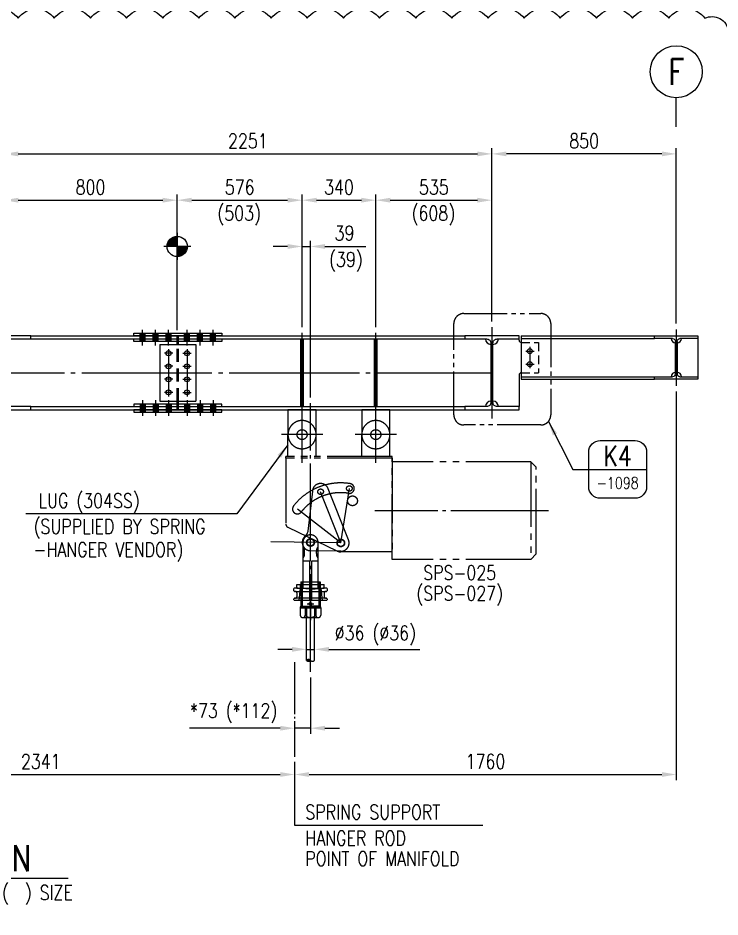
# Model space of a CAD drawing. Header units: millimetres. Extents: x 0 to 232280, y -26939 to 23794.
# Drawn here: x 66665 to 71520, y -18903 to -12688 of the extents above; entities that cross this region are included whole.
import ezdxf
from ezdxf.enums import TextEntityAlignment as Align

# ---------------------------------------------------------------- set-up
doc = ezdxf.new("R2010")
doc.units = ezdxf.units.MM
doc.header["$LTSCALE"] = 30
for name, pattern in [('HIDDEN', [9.525, 6.35, -3.175]), ('JNK-CENTER', [34, 30, -1.5, 1, -1.5]), ('JNK-HIDDEN', [3, 2, -1]), ('JNK-PHANTOM', [15, 10, -1, 1, -1, 1, -1]), ('PH2', [15, 10, -1, 1, -1, 1, -1])]:
    doc.linetypes.add(name, pattern=pattern)
for name, color, linetype in [('CEN-R', 1, 'JNK-CENTER'), ('CON-C', 4, 'Continuous'), ('CON-G', 3, 'Continuous'), ('CON-W', 7, 'Continuous'), ('CON-Y', 2, 'Continuous'), ('det', 2, 'PH2'), ('Dim-W', 7, 'Continuous'), ('HID-Y', 2, 'JNK-HIDDEN'), ('PHA-M', 6, 'JNK-PHANTOM'), ('rev-1', 2, 'Continuous'), ('STL-OBJT', 7, 'Continuous'), ('TXT-Y', 2, 'Continuous')]:
    doc.layers.add(name, color=color, linetype=linetype)
doc.styles.add('SIMPLEX', font='simplex.shx', dxfattribs={"width": 0.8})
doc.dimstyles.new('DIM40x1.5', dxfattribs={"dimscale": 40, "dimtxt": 2.5, "dimasz": 2.5, "dimexe": 1, "dimexo": 1, "dimgap": 1, "dimtad": 1, "dimdec": 0, "dimlfac": 0.666667, "dimdsep": 46, "dimtxsty": 'SIMPLEX', "dimcen": 2.5, "dimclrd": 7, "dimclre": 7, "dimclrt": 2, "dimadec": 0, "dimazin": 2, "dimtfac": 1, "dimtdec": 0, "dimtmove": 2, "dimatfit": 2, "dimfxl": 1, "dimtfill": 1, "dimtolj": 1, "dimtzin": 0, "dimarcsym": 1})

# ---------------------------------------------------------------- blocks, each defined once
blk = doc.blocks.new('340X250 S')
at = {"layer": 'CON-W'}
h = blk.add_hatch(color=256, dxfattribs=at)
h.paths.add_polyline_path([(382948.4, -27473.5), (382948.4, -27461.5), (382936.9, -27461.5), (382936.9, -27473.5)])
h.paths.add_polyline_path([(382959.9, -27473.5), (382959.9, -27461.5), (382948.4, -27461.5), (382948.4, -27473.5)])
h.paths.add_polyline_path([(382959.9, -27473.5), (382948.4, -27473.5), (382948.4, -27487.5), (382959.9, -27487.5)])
h.paths.add_polyline_path([(382948.4, -27473.5), (382936.9, -27473.5), (382936.9, -27487.5), (382948.4, -27487.5)])
h.paths.add_polyline_path([(382948.4, -27487.5), (382936.9, -27487.5), (382936.9, -27499.5), (382948.4, -27499.5)])
h.paths.add_polyline_path([(382959.9, -27487.5), (382948.4, -27487.5), (382948.4, -27499.5), (382959.9, -27499.5)])
h = blk.add_hatch(color=256, dxfattribs=at)
h.paths.add_polyline_path([(383008.4, -27473.5), (383008.4, -27461.5), (382996.9, -27461.5), (382996.9, -27473.5)])
h.paths.add_polyline_path([(383019.9, -27473.5), (383019.9, -27461.5), (383008.4, -27461.5), (383008.4, -27473.5)])
h.paths.add_polyline_path([(383019.9, -27473.5), (383008.4, -27473.5), (383008.4, -27487.5), (383019.9, -27487.5)])
h.paths.add_polyline_path([(383008.4, -27473.5), (382996.9, -27473.5), (382996.9, -27487.5), (383008.4, -27487.5)])
h.paths.add_polyline_path([(383008.4, -27487.5), (382996.9, -27487.5), (382996.9, -27499.5), (383008.4, -27499.5)])
h.paths.add_polyline_path([(383019.9, -27487.5), (383008.4, -27487.5), (383008.4, -27499.5), (383019.9, -27499.5)])
h = blk.add_hatch(color=256, dxfattribs=at)
h.paths.add_polyline_path([(383068.4, -27473.5), (383068.4, -27461.5), (383056.9, -27461.5), (383056.9, -27473.5)])
h.paths.add_polyline_path([(383079.9, -27473.5), (383079.9, -27461.5), (383068.4, -27461.5), (383068.4, -27473.5)])
h.paths.add_polyline_path([(383079.9, -27473.5), (383068.4, -27473.5), (383068.4, -27487.5), (383079.9, -27487.5)])
h.paths.add_polyline_path([(383068.4, -27473.5), (383056.9, -27473.5), (383056.9, -27487.5), (383068.4, -27487.5)])
h.paths.add_polyline_path([(383068.4, -27487.5), (383056.9, -27487.5), (383056.9, -27499.5), (383068.4, -27499.5)])
h.paths.add_polyline_path([(383079.9, -27487.5), (383068.4, -27487.5), (383068.4, -27499.5), (383079.9, -27499.5)])
h = blk.add_hatch(color=256, dxfattribs=at)
h.paths.add_polyline_path([(383153.4, -27473.5), (383153.4, -27461.5), (383141.9, -27461.5), (383141.9, -27473.5)])
h.paths.add_polyline_path([(383164.9, -27473.5), (383164.9, -27461.5), (383153.4, -27461.5), (383153.4, -27473.5)])
h.paths.add_polyline_path([(383164.9, -27473.5), (383153.4, -27473.5), (383153.4, -27487.5), (383164.9, -27487.5)])
h.paths.add_polyline_path([(383153.4, -27473.5), (383141.9, -27473.5), (383141.9, -27487.5), (383153.4, -27487.5)])
h.paths.add_polyline_path([(383153.4, -27487.5), (383141.9, -27487.5), (383141.9, -27499.5), (383153.4, -27499.5)])
h.paths.add_polyline_path([(383164.9, -27487.5), (383153.4, -27487.5), (383153.4, -27499.5), (383164.9, -27499.5)])
h = blk.add_hatch(color=256, dxfattribs=at)
h.paths.add_polyline_path([(383213.4, -27473.5), (383213.4, -27461.5), (383201.9, -27461.5), (383201.9, -27473.5)])
h.paths.add_polyline_path([(383224.9, -27473.5), (383224.9, -27461.5), (383213.4, -27461.5), (383213.4, -27473.5)])
h.paths.add_polyline_path([(383224.9, -27473.5), (383213.4, -27473.5), (383213.4, -27487.5), (383224.9, -27487.5)])
h.paths.add_polyline_path([(383213.4, -27473.5), (383201.9, -27473.5), (383201.9, -27487.5), (383213.4, -27487.5)])
h.paths.add_polyline_path([(383213.4, -27487.5), (383201.9, -27487.5), (383201.9, -27499.5), (383213.4, -27499.5)])
h.paths.add_polyline_path([(383224.9, -27487.5), (383213.4, -27487.5), (383213.4, -27499.5), (383224.9, -27499.5)])
h = blk.add_hatch(color=256, dxfattribs=at)
h.paths.add_polyline_path([(383273.4, -27473.5), (383273.4, -27461.5), (383261.9, -27461.5), (383261.9, -27473.5)])
h.paths.add_polyline_path([(383284.9, -27473.5), (383284.9, -27461.5), (383273.4, -27461.5), (383273.4, -27473.5)])
h.paths.add_polyline_path([(383284.9, -27473.5), (383273.4, -27473.5), (383273.4, -27487.5), (383284.9, -27487.5)])
h.paths.add_polyline_path([(383273.4, -27473.5), (383261.9, -27473.5), (383261.9, -27487.5), (383273.4, -27487.5)])
h.paths.add_polyline_path([(383273.4, -27487.5), (383261.9, -27487.5), (383261.9, -27499.5), (383273.4, -27499.5)])
h.paths.add_polyline_path([(383284.9, -27487.5), (383273.4, -27487.5), (383273.4, -27499.5), (383284.9, -27499.5)])
h = blk.add_hatch(color=256, dxfattribs=at)
h.paths.add_polyline_path([(382948.4, -27813.5), (382948.4, -27825.5), (382936.9, -27825.5), (382936.9, -27813.5)])
h.paths.add_polyline_path([(382959.9, -27813.5), (382959.9, -27825.5), (382948.4, -27825.5), (382948.4, -27813.5)])
h.paths.add_polyline_path([(382959.9, -27813.5), (382948.4, -27813.5), (382948.4, -27799.5), (382959.9, -27799.5)])
h.paths.add_polyline_path([(382948.4, -27813.5), (382936.9, -27813.5), (382936.9, -27799.5), (382948.4, -27799.5)])
h.paths.add_polyline_path([(382948.4, -27799.5), (382936.9, -27799.5), (382936.9, -27787.5), (382948.4, -27787.5)])
h.paths.add_polyline_path([(382959.9, -27799.5), (382948.4, -27799.5), (382948.4, -27787.5), (382959.9, -27787.5)])
h = blk.add_hatch(color=256, dxfattribs=at)
h.paths.add_polyline_path([(383008.4, -27813.5), (383008.4, -27825.5), (382996.9, -27825.5), (382996.9, -27813.5)])
h.paths.add_polyline_path([(383019.9, -27813.5), (383019.9, -27825.5), (383008.4, -27825.5), (383008.4, -27813.5)])
h.paths.add_polyline_path([(383019.9, -27813.5), (383008.4, -27813.5), (383008.4, -27799.5), (383019.9, -27799.5)])
h.paths.add_polyline_path([(383008.4, -27813.5), (382996.9, -27813.5), (382996.9, -27799.5), (383008.4, -27799.5)])
h.paths.add_polyline_path([(383008.4, -27799.5), (382996.9, -27799.5), (382996.9, -27787.5), (383008.4, -27787.5)])
h.paths.add_polyline_path([(383019.9, -27799.5), (383008.4, -27799.5), (383008.4, -27787.5), (383019.9, -27787.5)])
h = blk.add_hatch(color=256, dxfattribs=at)
h.paths.add_polyline_path([(383068.4, -27813.5), (383068.4, -27825.5), (383056.9, -27825.5), (383056.9, -27813.5)])
h.paths.add_polyline_path([(383079.9, -27813.5), (383079.9, -27825.5), (383068.4, -27825.5), (383068.4, -27813.5)])
h.paths.add_polyline_path([(383079.9, -27813.5), (383068.4, -27813.5), (383068.4, -27799.5), (383079.9, -27799.5)])
h.paths.add_polyline_path([(383068.4, -27813.5), (383056.9, -27813.5), (383056.9, -27799.5), (383068.4, -27799.5)])
h.paths.add_polyline_path([(383068.4, -27799.5), (383056.9, -27799.5), (383056.9, -27787.5), (383068.4, -27787.5)])
h.paths.add_polyline_path([(383079.9, -27799.5), (383068.4, -27799.5), (383068.4, -27787.5), (383079.9, -27787.5)])
h = blk.add_hatch(color=256, dxfattribs=at)
h.paths.add_polyline_path([(383153.4, -27813.5), (383153.4, -27825.5), (383141.9, -27825.5), (383141.9, -27813.5)])
h.paths.add_polyline_path([(383164.9, -27813.5), (383164.9, -27825.5), (383153.4, -27825.5), (383153.4, -27813.5)])
h.paths.add_polyline_path([(383164.9, -27813.5), (383153.4, -27813.5), (383153.4, -27799.5), (383164.9, -27799.5)])
h.paths.add_polyline_path([(383153.4, -27813.5), (383141.9, -27813.5), (383141.9, -27799.5), (383153.4, -27799.5)])
h.paths.add_polyline_path([(383153.4, -27799.5), (383141.9, -27799.5), (383141.9, -27787.5), (383153.4, -27787.5)])
h.paths.add_polyline_path([(383164.9, -27799.5), (383153.4, -27799.5), (383153.4, -27787.5), (383164.9, -27787.5)])
h = blk.add_hatch(color=256, dxfattribs=at)
h.paths.add_polyline_path([(383213.4, -27813.5), (383213.4, -27825.5), (383201.9, -27825.5), (383201.9, -27813.5)])
h.paths.add_polyline_path([(383224.9, -27813.5), (383224.9, -27825.5), (383213.4, -27825.5), (383213.4, -27813.5)])
h.paths.add_polyline_path([(383224.9, -27813.5), (383213.4, -27813.5), (383213.4, -27799.5), (383224.9, -27799.5)])
h.paths.add_polyline_path([(383213.4, -27813.5), (383201.9, -27813.5), (383201.9, -27799.5), (383213.4, -27799.5)])
h.paths.add_polyline_path([(383213.4, -27799.5), (383201.9, -27799.5), (383201.9, -27787.5), (383213.4, -27787.5)])
h.paths.add_polyline_path([(383224.9, -27799.5), (383213.4, -27799.5), (383213.4, -27787.5), (383224.9, -27787.5)])
h = blk.add_hatch(color=256, dxfattribs=at)
h.paths.add_polyline_path([(383273.4, -27813.5), (383273.4, -27825.5), (383261.9, -27825.5), (383261.9, -27813.5)])
h.paths.add_polyline_path([(383284.9, -27813.5), (383284.9, -27825.5), (383273.4, -27825.5), (383273.4, -27813.5)])
h.paths.add_polyline_path([(383284.9, -27813.5), (383273.4, -27813.5), (383273.4, -27799.5), (383284.9, -27799.5)])
h.paths.add_polyline_path([(383273.4, -27813.5), (383261.9, -27813.5), (383261.9, -27799.5), (383273.4, -27799.5)])
h.paths.add_polyline_path([(383273.4, -27799.5), (383261.9, -27799.5), (383261.9, -27787.5), (383273.4, -27787.5)])
h.paths.add_polyline_path([(383284.9, -27799.5), (383273.4, -27799.5), (383273.4, -27787.5), (383284.9, -27787.5)])
at = {"layer": 'CEN-R'}
for p, q in [((382948.4, -27517), (382948.4, -27445.2)), ((383008.4, -27517), (383008.4, -27445.2)), ((383068.4, -27517), (383068.4, -27445.2)), ((383153.4, -27517), (383153.4, -27445.2)), ((383213.4, -27517), (383213.4, -27445.2)), ((383273.4, -27517), (383273.4, -27445.2)), ((383087.5, -27553.5), (383049.2, -27553.5)), ((383087.5, -27553.5), (383049.2, -27553.5)), ((383068.4, -27534.3), (383068.4, -27752.7)), ((383134.2, -27553.5), (383172.5, -27553.5)), ((383134.2, -27553.5), (383172.5, -27553.5)), ((383153.4, -27534.3), (383153.4, -27752.7)), ((383087.5, -27613.5), (383049.2, -27613.5)), ((383134.2, -27613.5), (383172.5, -27613.5)), ((383087.5, -27673.5), (383049.2, -27673.5)), ((383134.2, -27673.5), (383172.5, -27673.5)), ((383068.4, -27714.3), (383068.4, -27752.7)), ((383153.4, -27714.3), (383153.4, -27752.7)), ((383087.5, -27733.5), (383049.2, -27733.5)), ((383087.5, -27733.5), (383049.2, -27733.5)), ((383134.2, -27733.5), (383172.5, -27733.5)), ((383134.2, -27733.5), (383172.5, -27733.5)), ((382948.4, -27770), (382948.4, -27841.8)), ((383008.4, -27770), (383008.4, -27841.8)), ((383068.4, -27770), (383068.4, -27841.8)), ((383153.4, -27770), (383153.4, -27841.8)), ((383213.4, -27770), (383213.4, -27841.8)), ((383273.4, -27770), (383273.4, -27841.8))]:
    blk.add_line(p, q, dxfattribs=at)
at = {"layer": 'CON-G'}
for p, q in [((383028.4, -27513.5), (383193.4, -27513.5)), ((383028.4, -27513.5), (383028.4, -27773.5)), ((383108.4, -27513.5), (383108.4, -27499.5)), ((383113.4, -27513.5), (383113.4, -27499.5)), ((383193.4, -27513.5), (383193.4, -27773.5)), ((383028.4, -27773.5), (383193.4, -27773.5)), ((383108.4, -27787.5), (383108.4, -27773.5)), ((383113.4, -27787.5), (383113.4, -27773.5))]:
    blk.add_line(p, q, dxfattribs=at)
for points in [[(382908.4, -27461.5), (383313.4, -27461.5), (383313.4, -27473.5), (382908.4, -27473.5)], [(382908.4, -27487.5), (383313.4, -27487.5), (383313.4, -27499.5), (382908.4, -27499.5)], [(382908.4, -27799.5), (383313.4, -27799.5), (383313.4, -27787.5), (382908.4, -27787.5)], [(382908.4, -27825.5), (383313.4, -27825.5), (383313.4, -27813.5), (382908.4, -27813.5)]]:
    blk.add_lwpolyline(points, close=True, dxfattribs=at)
for centre in [(383068.4, -27553.5), (383153.4, -27553.5), (383068.4, -27613.5), (383153.4, -27613.5), (383068.4, -27673.5), (383153.4, -27673.5), (383068.4, -27733.5), (383153.4, -27733.5)]:
    blk.add_circle(centre, 11.5, dxfattribs=at)
at = {"layer": 'HID-Y'}
for p, q in [((382936.9, -27499.5), (382936.9, -27461.5)), ((382959.9, -27499.5), (382959.9, -27461.5)), ((382996.9, -27499.5), (382996.9, -27461.5)), ((383019.9, -27499.5), (383019.9, -27461.5)), ((383056.9, -27499.5), (383056.9, -27461.5)), ((383079.9, -27499.5), (383079.9, -27461.5)), ((383141.9, -27499.5), (383141.9, -27461.5)), ((383164.9, -27499.5), (383164.9, -27461.5)), ((383201.9, -27499.5), (383201.9, -27461.5)), ((383224.9, -27499.5), (383224.9, -27461.5)), ((383261.9, -27499.5), (383261.9, -27461.5)), ((383284.9, -27499.5), (383284.9, -27461.5)), ((383108.4, -27499.5), (383108.4, -27473.5)), ((383108.4, -27773.5), (383108.4, -27513.5)), ((383113.4, -27499.5), (383113.4, -27473.5)), ((383113.4, -27773.5), (383113.4, -27513.5)), ((382936.9, -27787.5), (382936.9, -27825.5)), ((382959.9, -27787.5), (382959.9, -27825.5)), ((382996.9, -27787.5), (382996.9, -27825.5)), ((383019.9, -27787.5), (383019.9, -27825.5)), ((383056.9, -27787.5), (383056.9, -27825.5)), ((383079.9, -27787.5), (383079.9, -27825.5)), ((383108.4, -27813.5), (383108.4, -27787.5)), ((383113.4, -27813.5), (383113.4, -27787.5)), ((383141.9, -27787.5), (383141.9, -27825.5)), ((383164.9, -27787.5), (383164.9, -27825.5)), ((383201.9, -27787.5), (383201.9, -27825.5)), ((383224.9, -27787.5), (383224.9, -27825.5)), ((383261.9, -27787.5), (383261.9, -27825.5)), ((383284.9, -27787.5), (383284.9, -27825.5))]:
    blk.add_line(p, q, dxfattribs=at)
blk = doc.blocks.new('A$C111314A5')
at = {"layer": 'CEN-R'}
blk.add_line((100, 260), (100, 0), dxfattribs=at)
at = {"layer": 'CON-G'}
for p, q in [((200, 230), (0, 230)), ((0, 230), (0, 218)), ((0, 218), (83, 218)), ((117, 218), (200, 218)), ((200, 218), (200, 230)), ((96, 205), (96, 55)), ((104, 55), (104, 205)), ((83, 42), (0, 42)), ((0, 42), (0, 30)), ((200, 42), (117, 42)), ((200, 30), (200, 42)), ((0, 30), (200, 30))]:
    blk.add_line(p, q, dxfattribs=at)
for centre, start, end in [((83, 205), 0, 90), ((117, 205), 90, 180), ((83, 55), 270, 0), ((117, 55), 180, 270)]:
    blk.add_arc(centre, 13, start, end, dxfattribs=at)
blk = doc.blocks.new('*D2793')
at = {"layer": 'DEFPOINTS', "color": 0, "transparency": 16777216}
for p in [(68578.2, -17790.3), (65066.1, -17918), (68578.2, -17918)]:
    blk.add_point(p, dxfattribs=at)
at = {"layer": 'Dim-W', "color": 7, "lineweight": -2, "transparency": 16777216}
for p, q in [((68578.2, -17830.3), (68578.2, -17958)), ((65166.1, -17918), (68478.2, -17918))]:
    blk.add_line(p, q, dxfattribs=at)
at = {"layer": 'Dim-W', "color": 7, "transparency": 16777216}
for points in [[(65166.1, -17901.3), (65166.1, -17934.7), (65066.1, -17918)], [(68478.2, -17901.3), (68478.2, -17934.7), (68578.2, -17918)]]:
    blk.add_solid(points, dxfattribs=at)
at = {"layer": 'Dim-W', "color": 2, "transparency": 16777216, "insert": (66822.1, -17828), "char_height": 100, "attachment_point": 5, "style": 'SIMPLEX', "bg_fill": 3, "box_fill_scale": 1.1, "bg_fill_color": 256, "bg_fill_true_color": 13158600, "bg_fill_transparency": 0}
blk.add_mtext('\\A1;2341', dxfattribs=at)
blk = doc.blocks.new('*D2794')
at = {"layer": 'DEFPOINTS', "color": 0, "transparency": 16777216}
for p in [(71217.6, -15230.9), (68578.2, -17918), (71217.6, -17918)]:
    blk.add_point(p, dxfattribs=at)
at = {"layer": 'Dim-W', "color": 7, "lineweight": -2, "transparency": 16777216}
for p, q in [((71217.6, -15270.9), (71217.6, -17958)), ((68678.2, -17918), (71117.6, -17918))]:
    blk.add_line(p, q, dxfattribs=at)
at = {"layer": 'Dim-W', "color": 7, "transparency": 16777216}
for points in [[(68678.2, -17901.3), (68678.2, -17934.7), (68578.2, -17918)], [(71117.6, -17901.3), (71117.6, -17934.7), (71217.6, -17918)]]:
    blk.add_solid(points, dxfattribs=at)
at = {"layer": 'Dim-W', "color": 2, "transparency": 16777216, "insert": (69897.9, -17828), "char_height": 100, "attachment_point": 5, "style": 'SIMPLEX', "bg_fill": 3, "box_fill_scale": 1.1, "bg_fill_color": 256, "bg_fill_true_color": 13158600, "bg_fill_transparency": 0}
blk.add_mtext('\\A1;1760', dxfattribs=at)
blk = doc.blocks.new('*D2797')
at = {"layer": 'DEFPOINTS', "color": 0, "transparency": 16777216}
for p in [(67766.1, -13947.5), (66566.1, -14825.9), (67766.1, -14885.9)]:
    blk.add_point(p, dxfattribs=at)
at = {"layer": 'Dim-W', "color": 7, "lineweight": -2, "transparency": 16777216}
for p, q in [((66566.1, -14785.9), (66566.1, -13907.5)), ((67766.1, -14845.9), (67766.1, -13907.5)), ((66666.1, -13947.5), (67666.1, -13947.5))]:
    blk.add_line(p, q, dxfattribs=at)
at = {"layer": 'Dim-W', "color": 7, "transparency": 16777216}
for points in [[(66666.1, -13930.9), (66666.1, -13964.2), (66566.1, -13947.5)], [(67666.1, -13930.9), (67666.1, -13964.2), (67766.1, -13947.5)]]:
    blk.add_solid(points, dxfattribs=at)
at = {"layer": 'Dim-W', "color": 2, "transparency": 16777216, "insert": (67166.1, -13857.5), "char_height": 100, "attachment_point": 5, "style": 'SIMPLEX', "bg_fill": 3, "box_fill_scale": 1.1, "bg_fill_color": 256, "bg_fill_true_color": 13158600, "bg_fill_transparency": 0}
blk.add_mtext('\\A1;800', dxfattribs=at)
blk = doc.blocks.new('*D2799')
at = {"layer": 'DEFPOINTS', "color": 0, "transparency": 16777216}
for p in [(69942.6, -13627.5), (66566.1, -14825.9), (69942.6, -14825.9)]:
    blk.add_point(p, dxfattribs=at)
at = {"layer": 'Dim-W', "color": 7, "lineweight": -2, "transparency": 16777216}
for p, q in [((66566.1, -14785.9), (66566.1, -13587.5)), ((69942.6, -14785.9), (69942.6, -13587.5)), ((66666.1, -13627.5), (69842.6, -13627.5))]:
    blk.add_line(p, q, dxfattribs=at)
at = {"layer": 'Dim-W', "color": 7, "transparency": 16777216}
for points in [[(66666.1, -13610.9), (66666.1, -13644.2), (66566.1, -13627.5)], [(69842.6, -13610.9), (69842.6, -13644.2), (69942.6, -13627.5)]]:
    blk.add_solid(points, dxfattribs=at)
at = {"layer": 'Dim-W', "color": 2, "transparency": 16777216, "insert": (68254.3, -13537.5), "char_height": 100, "attachment_point": 5, "style": 'SIMPLEX', "bg_fill": 3, "box_fill_scale": 1.1, "bg_fill_color": 256, "bg_fill_true_color": 13158600, "bg_fill_transparency": 0}
blk.add_mtext('\\A1;2251', dxfattribs=at)
blk = doc.blocks.new('*D2804')
at = {"layer": 'DEFPOINTS', "color": 0, "transparency": 16777216}
for p in [(69942.6, -13627.5), (69942.6, -14825.9), (71217.6, -14840.9)]:
    blk.add_point(p, dxfattribs=at)
at = {"layer": 'Dim-W', "color": 7, "lineweight": -2, "transparency": 16777216}
for p, q in [((69942.6, -14785.9), (69942.6, -13587.5)), ((71217.6, -14800.9), (71217.6, -13587.5)), ((71117.6, -13627.5), (70042.6, -13627.5))]:
    blk.add_line(p, q, dxfattribs=at)
at = {"layer": 'Dim-W', "color": 7, "transparency": 16777216}
for points in [[(70042.6, -13610.9), (70042.6, -13644.2), (69942.6, -13627.5)], [(71117.6, -13610.9), (71117.6, -13644.2), (71217.6, -13627.5)]]:
    blk.add_solid(points, dxfattribs=at)
at = {"layer": 'Dim-W', "color": 2, "transparency": 16777216, "insert": (70580.1, -13537.5), "char_height": 100, "attachment_point": 5, "style": 'SIMPLEX', "bg_fill": 3, "box_fill_scale": 1.1, "bg_fill_color": 256, "bg_fill_true_color": 13158600, "bg_fill_transparency": 0}
blk.add_mtext('\\A1;850', dxfattribs=at)
blk = doc.blocks.new('FS-MARK')
h = blk.add_hatch(color=256)
edge = h.paths.add_edge_path()
edge.add_arc((0, 0), 1.75, 90, 180)
edge.add_line((-1.75, 0), (0, 0))
edge.add_line((0, 0), (0, 1.75))
h = blk.add_hatch(color=256)
edge = h.paths.add_edge_path()
edge.add_line((0, 0), (0, -1.75))
edge.add_arc((0, 0), 1.75, 270, 360)
edge.add_line((1.75, 0), (0, 0))
for p, q in [((0, 2.33), (0, -2.33)), ((2.33, 0), (-2.33, 0))]:
    blk.add_line(p, q)
blk.add_circle((0, 0), 1.75)
at = {"layer": 'CON-Y', "style": 'SIMPLEX', "width": 0.8}
blk.add_attdef('F.S.', (3.19, 1), '', height=2.5, dxfattribs=at)
blk = doc.blocks.new('col-line')
at = {"layer": 'CON-Y'}
blk.add_line((0, 3), (0, 8), dxfattribs=at)
blk.add_circle((0, 12.5), 4.5, dxfattribs=at)
at = {"layer": 'CON-C', "style": 'SIMPLEX', "width": 0.8}
blk.add_attdef('1', text='', height=4.5, dxfattribs=at).set_placement((0, 12.5), align=Align.MIDDLE_CENTER)
blk = doc.blocks.new('det-tag')
at = {"layer": 'CON-Y'}
blk.add_line((5, 0), (-5, 0), dxfattribs=at)
blk.add_lwpolyline([(-3, -5), (3, -5, 0.414214), (5, -3), (5, 3, 0.414214), (3, 5), (-3, 5, 0.414214), (-5, 3), (-5, -3, 0.414214)], format="xyb", close=True, dxfattribs=at)
at = {"layer": 'CON-G', "style": 'SIMPLEX', "width": 0.8}
blk.add_attdef('TAG', text='', height=3.5, dxfattribs=at).set_placement((0.02, 0.58), align=Align.CENTER)
at = {"layer": 'CON-Y', "style": 'SIMPLEX', "width": 0.8}
blk.add_attdef('-8888', text='', height=2, dxfattribs=at).set_placement((0, -3.34), align=Align.CENTER)
blk = doc.blocks.new('SECTITLE')
at = {"layer": 'CON-G'}
for p, q in [((-1.7, 0), (44.1, 0)), ((5, -6.7), (20.86, -6.7))]:
    blk.add_line(p, q, dxfattribs=at)
blk.add_arc((5, 0), 6.7, 0, 270, dxfattribs=at)
at = {"layer": 'CON-C', "style": 'SIMPLEX', "width": 0.8}
for tag, p in [('A', (5.06, 1.04)), ('ELEVATION', (27.83, 1.22))]:
    blk.add_attdef(tag, text='', height=4.5, dxfattribs=at).set_placement(p, align=Align.CENTER)
at = {"layer": 'CON-Y', "style": 'SIMPLEX', "width": 0.8}
blk.add_attdef('SCALE', text='', height=2.5, dxfattribs=at).set_placement((44.9, -3.72), align=Align.RIGHT)
blk.add_attdef('H0000-0000', (1.54, -4.72), '', height=2.5, dxfattribs=at)
blk = doc.blocks.new('A$C120D3229')
at = {"layer": 'CEN-R'}
for p, q in [((143.3, 962.6), (143.3, 1237.6)), ((483.3, 962.6), (483.3, 1237.6)), ((238.3, 1092.6), (48.3, 1092.6)), ((578.3, 1092.6), (388.3, 1092.6)), ((321.9, 593.4), (228.7, 829.5)), ((321.7, 593.7), (361.2, 844.5)), ((322.1, 593.3), (121.9, 749.5)), ((322.1, 593.3), (0, 598.8))]:
    blk.add_line(p, q, dxfattribs=at)
at = {"layer": 'CEN-R', "ltscale": 0.5}
for p, q in [((182.1, 0), (182.1, 1237.6)), ((1279, 742.1), (478.8, 742.1))]:
    blk.add_line(p, q, dxfattribs=at)
at = {"layer": 'PHA-M'}
for p, q in [((208.3, 1207.6), (78.3, 1207.6)), ((78.3, 1207.6), (78.3, 1092.6)), ((208.3, 1092.6), (208.3, 1207.6)), ((548.3, 1207.6), (418.3, 1207.6)), ((418.3, 1207.6), (418.3, 1092.6)), ((548.3, 1092.6), (548.3, 1207.6)), ((78.3, 992.6), (78.3, 1092.6)), ((208.3, 992.6), (208.3, 1092.6)), ((418.3, 992.6), (418.3, 1092.6)), ((548.3, 992.6), (548.3, 1092.6)), ((558.3, 992.6), (68.3, 992.6)), ((68.3, 984.6), (68.3, 992.6)), ((558.3, 984.6), (68.3, 984.6)), ((558.3, 984.6), (68.3, 984.6)), ((68.3, 984.6), (68.3, 680.3)), ((558.3, 984.6), (558.3, 992.6)), ((558.3, 984.6), (558.3, 992.6)), ((558.3, 517.6), (558.3, 991.6)), ((558.3, 984.6), (558.3, 552.6)), ((558.3, 979.6), (558.3, 982.6)), ((1198.3, 967.6), (558.3, 967.6)), ((1198.3, 967.6), (1223.3, 942.6)), ((1198.3, 967.6), (1198.3, 517.6)), ((1223.3, 542.6), (1223.3, 942.6)), ((558.3, 897.2), (558.3, 888.7)), ((171.9, 647.5), (194, 845)), ((357, 608.2), (264, 843.4)), ((77.4, 665.9), (304, 556.6)), ((147.1, 595.7), (147.1, 383.4)), ((217.1, 383.4), (217.1, 595.7)), ((155.1, 544.9), (155.1, 554.4)), ((321.4, 555.2), (181.5, 557.7)), ((209.1, 544.9), (209.1, 554.4)), ((558.3, 552.6), (321.8, 552.6)), ((1223.3, 542.6), (1198.3, 517.6)), ((175.8, 510), (147.1, 510)), ((177.4, 508.4), (177.4, 328.7)), ((186.9, 508.4), (186.9, 328.7)), ((217.1, 510), (188.5, 510)), ((1198.3, 517.6), (558.3, 517.6)), ((137.6, 414.7), (226.7, 414.7)), ((137.6, 414.7), (137.6, 401.7)), ((143.1, 414.7), (143.1, 294.7)), ((182.1, 424.7), (182.1, 237.6)), ((221.2, 414.7), (221.2, 294.7)), ((226.7, 414.7), (226.7, 401.7)), ((105.9, 373), (105.9, 382.7)), ((125.6, 385.7), (108.9, 385.7)), ((118.6, 385.7), (118.6, 401.7)), ((118.6, 401.7), (245.6, 401.7)), ((118.6, 385.7), (245.6, 385.7)), ((177.4, 380.2), (125.6, 385.7)), ((134.2, 384.8), (128.3, 328.7)), ((134.2, 384.8), (134.2, 382.2)), ((136.6, 385.7), (136.6, 401.7)), ((137.6, 401.7), (137.6, 385.7)), ((137.6, 385.7), (137.6, 302.7)), ((182.1, 380), (182.1, 408.5)), ((186.9, 380.2), (238.6, 385.7)), ((226.7, 401.7), (226.7, 385.7)), ((226.7, 385.7), (226.7, 302.7)), ((227.6, 385.7), (227.6, 401.7)), ((230.1, 384.8), (236, 328.7)), ((255.3, 385.7), (238.6, 385.7)), ((245.6, 385.7), (245.6, 401.7)), ((258.3, 382.7), (258.3, 373)), ((105.9, 331.7), (105.9, 335.2)), ((112.3, 370), (108.9, 370)), ((112.3, 338.2), (108.9, 338.2)), ((112.3, 370), (177.4, 370)), ((177.4, 338.2), (112.3, 338.2)), ((118.6, 363.6), (118.6, 344.5)), ((186.9, 370), (252, 370)), ((252, 338.2), (186.9, 338.2)), ((245.6, 363.6), (245.6, 344.5)), ((255.3, 370), (252, 370)), ((255.3, 338.2), (252, 338.2)), ((258.3, 335.2), (258.3, 331.7)), ((255.3, 328.7), (108.9, 328.7)), ((134.6, 294.7), (134.6, 260.2)), ((134.6, 294.7), (229.6, 294.7)), ((137.6, 302.7), (226.7, 302.7)), ((142.2, 294.7), (137.6, 302.7)), ((138.1, 301.7), (182.1, 301.7)), ((138.7, 300.8), (182.1, 300.8)), ((139.2, 299.8), (182.1, 299.8)), ((139.8, 298.8), (182.1, 298.8)), ((140.4, 297.8), (182.1, 297.8)), ((141, 296.6), (182.1, 296.6)), ((141.7, 295.4), (182.1, 295.4)), ((142.2, 294.7), (222, 294.7)), ((158.1, 294.7), (158.1, 260.2)), ((164.1, 294.7), (164.1, 249.7)), ((166.1, 312.7), (198.1, 312.7)), ((226.1, 301.7), (182.1, 301.7)), ((225.6, 300.8), (182.1, 300.8)), ((225, 299.8), (182.1, 299.8)), ((224.4, 298.8), (182.1, 298.8)), ((223.8, 297.8), (182.1, 297.8)), ((223.2, 296.6), (182.1, 296.6)), ((222.5, 295.4), (182.1, 295.4)), ((200.1, 294.7), (200.1, 249.7)), ((206.1, 294.7), (206.1, 260.2)), ((222, 294.7), (226.7, 302.7)), ((229.6, 294.7), (229.6, 260.2)), ((146.4, 249.7), (217.9, 249.7)), ((163.9, 52.2), (163.9, 249.6)), ((200, 52.2), (200, 249.7))]:
    blk.add_line(p, q, dxfattribs=at)
blk.add_lwpolyline([(200, 52.2, -0.44), (181.9, 52.2, 0.44), (163.9, 52.2, 0.44), (181.9, 52.2)], format="xyb", dxfattribs=at)
blk.add_lwpolyline([(165.8, 52.2, -0.31383), (181.9, 52.2, -0.31383)], format="xyb", close=True, dxfattribs=at)
for centre, radius in [((143.3, 1092.6), 23), ((143.3, 1092.6), 23), ((483.3, 1092.6), 23), ((483.3, 1092.6), 23), ((228.7, 829.5), 12.8), ((228.9, 829.5), 12.8), ((361.2, 844.5), 12.8), ((361.3, 844.4), 12.8), ((375.8, 787.6), 22.5), ((182.1, 595.7), 18), ((182.1, 595.7), 16), ((321.8, 593.6), 17.5), ((321.8, 593.6), 17.5), ((322.1, 593.3), 17.5), ((322.1, 593.3), 17.5), ((321.8, 593.6), 16.2), ((322.1, 593.3), 16.2), ((182.1, 312.7), 6)]:
    blk.add_circle(centre, radius, dxfattribs=at)
for centre, radius, start, end in [((143.3, 1092.6), 65, 0, 180), ((483.3, 1092.6), 65, 0, 180), ((321.8, 593.6), 276.5, 81, 142), ((321.8, 593.6), 276.5, 81, 142), ((228.7, 829.4), 38, 21.5692, 156.2966), ((361.6, 844.4), 22.5, 261, 81), ((361.6, 844.4), 22.5, 261, 81), ((321.8, 593.6), 231.5, 81, 142), ((321.8, 593.6), 231.5, 81, 142), ((121.7, 749.9), 22.5, 142, 322), ((121.7, 749.9), 22.5, 142, 322), ((84.3, 680.3), 16, 180, 244.266), ((182.1, 595.7), 38, 134.918, 269.0135), ((182.1, 595.7), 35, 0, 180), ((101.6, 676.4), 76, 314.918, 337.6401), ((322.1, 593.2), 38, 269.0135, 23.2615), ((118.6, 554.4), 36.5, 0, 38.6641), ((118.6, 544.9), 36.5, 321.3359, 0), ((245.6, 554.4), 36.5, 141.3359, 180), ((245.6, 544.9), 36.5, 180, 218.6641), ((321.8, 593.6), 41, 244.266, 270), ((175.8, 508.4), 1.6, 0, 90), ((188.5, 508.4), 1.6, 90, 180), ((108.9, 382.7), 3, 90, 180), ((108.9, 373), 3, 180, 270), ((255.3, 382.7), 3, 0, 90), ((255.3, 373), 3, 270, 0), ((108.9, 335.2), 3, 90, 180), ((108.9, 331.7), 3, 180, 270), ((112.3, 363.6), 6.35, 0, 90), ((112.3, 344.5), 6.35, 270, 0), ((252, 363.6), 6.35, 90, 180), ((252, 344.5), 6.35, 180, 270), ((255.3, 335.2), 3, 0, 90), ((255.3, 331.7), 3, 270, 0), ((149, 293.9), 14.4, 142.5935, 176.9236), ((149, 293.9), 13.4, 144.3781, 176.6945), ((149, 293.9), 12.4, 146.4816, 176.4286), ((149, 293.9), 11.4, 149.0031, 176.1161), ((149, 293.9), 10.4, 152.0908, 175.7436), ((149, 293.9), 9.45, 155.9792, 175.292), ((149, 293.9), 8.45, 161.0741, 174.7331), ((149, 293.9), 7.45, 168.1812, 174.0233), ((215.2, 293.9), 7.45, 5.9767, 11.8188), ((215.2, 293.9), 8.45, 5.2669, 18.9259), ((215.2, 293.9), 9.45, 4.708, 24.0208), ((215.2, 293.9), 10.4, 4.2564, 27.9092), ((215.2, 293.9), 11.4, 3.8839, 30.9969), ((215.2, 293.9), 12.4, 3.5714, 33.5184), ((215.2, 293.9), 13.4, 3.3055, 35.6219), ((215.2, 293.9), 14.4, 3.0764, 37.4065), ((146.4, 261.5), 11.8, 186.172, 353.828), ((182.1, 282.2), 32.5, 222.4943, 317.5057), ((217.9, 261.5), 11.8, 186.172, 353.828)]:
    blk.add_arc(centre, radius, start, end, dxfattribs=at)
at = {"layer": 'PHA-M', "linetype": 'HIDDEN', "ltscale": 3}
for centre in [(143.3, 1092.6), (483.3, 1092.6)]:
    blk.add_arc(centre, 65, 180, 0, dxfattribs=at)
blk = doc.blocks.new('A$C33F5363B')
at = {"layer": 'CEN-R'}
blk.add_line((6, 0), (6, 360.3), dxfattribs=at)
at = {"layer": 'CON-G'}
for p, q in [((0, 20.5), (0, 332.5)), ((12, 20.5), (12, 332.5))]:
    blk.add_line(p, q, dxfattribs=at)
blk = doc.blocks.new('*D2758')
at = {"layer": 'DEFPOINTS', "color": 0, "transparency": 16777216}
for p in [(69139.5, -13947.5), (68629.5, -14865.1), (69139.5, -14865.1)]:
    blk.add_point(p, dxfattribs=at)
at = {"layer": 'Dim-W', "color": 7, "lineweight": -2, "transparency": 16777216}
for p, q in [((68629.5, -14825.1), (68629.5, -13907.5)), ((69139.5, -14825.1), (69139.5, -13907.5)), ((68729.5, -13947.5), (69039.5, -13947.5))]:
    blk.add_line(p, q, dxfattribs=at)
at = {"layer": 'Dim-W', "color": 7, "transparency": 16777216}
for points in [[(68729.5, -13930.9), (68729.5, -13964.2), (68629.5, -13947.5)], [(69039.5, -13930.9), (69039.5, -13964.2), (69139.5, -13947.5)]]:
    blk.add_solid(points, dxfattribs=at)
at = {"layer": 'Dim-W', "color": 2, "transparency": 16777216, "insert": (68884.5, -13857.5), "char_height": 100, "attachment_point": 5, "style": 'SIMPLEX', "bg_fill": 3, "box_fill_scale": 1.1, "bg_fill_color": 256, "bg_fill_true_color": 13158600, "bg_fill_transparency": 0}
blk.add_mtext('\\A1;340', dxfattribs=at)
blk = doc.blocks.new('*D2759')
at = {"layer": 'DEFPOINTS', "color": 0, "transparency": 16777216}
for p in [(67766.1, -13947.5), (68629.5, -13947.5), (68629.5, -13947.5)]:
    blk.add_point(p, dxfattribs=at)
at = {"layer": 'Dim-W', "color": 7, "lineweight": -2, "transparency": 16777216}
blk.add_line((67866.1, -13947.5), (68529.5, -13947.5), dxfattribs=at)
at = {"layer": 'Dim-W', "color": 7, "transparency": 16777216}
for points in [[(67866.1, -13930.9), (67866.1, -13964.2), (67766.1, -13947.5)], [(68529.5, -13930.9), (68529.5, -13964.2), (68629.5, -13947.5)]]:
    blk.add_solid(points, dxfattribs=at)
at = {"layer": 'Dim-W', "color": 2, "transparency": 16777216, "insert": (68197.8, -13857.5), "char_height": 100, "attachment_point": 5, "style": 'SIMPLEX', "bg_fill": 3, "box_fill_scale": 1.1, "bg_fill_color": 256, "bg_fill_true_color": 13158600, "bg_fill_transparency": 0}
blk.add_mtext('\\A1;576', dxfattribs=at)
blk = doc.blocks.new('*D2760')
at = {"layer": 'DEFPOINTS', "color": 0, "transparency": 16777216}
for p in [(69139.5, -13947.5), (69942.6, -13947.5), (69942.6, -13947.5)]:
    blk.add_point(p, dxfattribs=at)
at = {"layer": 'Dim-W', "color": 7, "lineweight": -2, "transparency": 16777216}
blk.add_line((69239.5, -13947.5), (69842.6, -13947.5), dxfattribs=at)
at = {"layer": 'Dim-W', "color": 7, "transparency": 16777216}
for points in [[(69239.5, -13930.9), (69239.5, -13964.2), (69139.5, -13947.5)], [(69842.6, -13930.9), (69842.6, -13964.2), (69942.6, -13947.5)]]:
    blk.add_solid(points, dxfattribs=at)
at = {"layer": 'Dim-W', "color": 2, "transparency": 16777216, "insert": (69541, -13857.5), "char_height": 100, "attachment_point": 5, "style": 'SIMPLEX', "bg_fill": 3, "box_fill_scale": 1.1, "bg_fill_color": 256, "bg_fill_true_color": 13158600, "bg_fill_transparency": 0}
blk.add_mtext('\\A1;535', dxfattribs=at)
blk = doc.blocks.new('*D2762')
at = {"layer": 'DEFPOINTS', "color": 0, "transparency": 16777216}
for p in [(68629.5, -14267.5), (68687.7, -14267.5), (68687.7, -15350.9)]:
    blk.add_point(p, dxfattribs=at)
at = {"layer": 'Dim-W', "color": 7, "lineweight": -2, "transparency": 16777216}
for p, q in [((68687.7, -15310.9), (68687.7, -14227.5)), ((68529.5, -14267.5), (68429.5, -14267.5)), ((68629.5, -14267.5), (68687.7, -14267.5)), ((68787.7, -14267.5), (68887.7, -14267.5))]:
    blk.add_line(p, q, dxfattribs=at)
at = {"layer": 'Dim-W', "color": 7, "transparency": 16777216}
for points in [[(68529.5, -14250.9), (68529.5, -14284.2), (68629.5, -14267.5)], [(68787.7, -14250.9), (68787.7, -14284.2), (68687.7, -14267.5)]]:
    blk.add_solid(points, dxfattribs=at)
at = {"layer": 'Dim-W', "color": 2, "transparency": 16777216, "insert": (68923.1, -14175.4), "char_height": 100, "attachment_point": 5, "style": 'SIMPLEX', "bg_fill": 3, "box_fill_scale": 1.1, "bg_fill_color": 256, "bg_fill_true_color": 13158600, "bg_fill_transparency": 0}
blk.add_mtext('\\A1;39', dxfattribs=at)
blk = doc.blocks.new('*D2764')
at = {"layer": 'DEFPOINTS', "color": 0, "transparency": 16777216}
for p in [(68687.7, -17207.3), (68578.2, -17598), (68578.2, -17598)]:
    blk.add_point(p, dxfattribs=at)
at = {"layer": 'Dim-W', "color": 7, "lineweight": -2, "transparency": 16777216}
for p, q in [((68687.7, -17247.3), (68687.7, -17638)), ((68478.2, -17598), (68378.2, -17598)), ((68687.7, -17598), (68578.2, -17598)), ((68787.7, -17598), (68887.7, -17598))]:
    blk.add_line(p, q, dxfattribs=at)
at = {"layer": 'Dim-W', "color": 7, "transparency": 16777216}
blk.add_solid([(68787.7, -17581.3), (68787.7, -17614.7), (68687.7, -17598)], dxfattribs=at)
at = {"layer": 'Dim-W', "color": 2, "transparency": 16777216, "insert": (68156.1, -17493.7), "char_height": 100, "attachment_point": 5, "style": 'SIMPLEX', "bg_fill": 3, "box_fill_scale": 1.1, "bg_fill_color": 256, "bg_fill_true_color": 13158600, "bg_fill_transparency": 0}
blk.add_mtext('\\A1;*73 (*112)', dxfattribs=at)
at = {"layer": 'Dim-W', "color": 7, "transparency": 16777216}
blk.add_solid([(68478.2, -17581.3), (68478.2, -17614.7), (68578.2, -17598)], dxfattribs=at)
blk = doc.blocks.new('*D2766')
at = {"layer": 'DEFPOINTS', "color": 0, "transparency": 16777216}
for p in [(68660.9, -17052.8), (68715.1, -17052.8), (68715.1, -17052.8)]:
    blk.add_point(p, dxfattribs=at)
at = {"layer": 'Dim-W', "color": 7, "lineweight": -2, "transparency": 16777216}
for p, q in [((68560.9, -17052.8), (68460.9, -17052.8)), ((68660.9, -17052.8), (68715.1, -17052.8)), ((68815.1, -17052.8), (68915.1, -17052.8))]:
    blk.add_line(p, q, dxfattribs=at)
at = {"layer": 'Dim-W', "color": 7, "transparency": 16777216}
blk.add_solid([(68560.9, -17036.1), (68560.9, -17069.5), (68660.9, -17052.8)], dxfattribs=at)
at = {"layer": 'Dim-W', "color": 2, "transparency": 16777216, "insert": (69136.3, -16956.8), "char_height": 100, "attachment_point": 5, "style": 'SIMPLEX', "bg_fill": 3, "box_fill_scale": 1.1, "bg_fill_color": 256, "bg_fill_true_color": 13158600, "bg_fill_transparency": 0}
blk.add_mtext('\\A1;%%C36 (%%C36)', dxfattribs=at)
at = {"layer": 'Dim-W', "color": 7, "transparency": 16777216}
blk.add_solid([(68815.1, -17036.1), (68815.1, -17069.5), (68715.1, -17052.8)], dxfattribs=at)

msp = doc.modelspace()

# ---------------------------------------------------------------- linework, layer by layer
at = {"layer": 'CEN-R'}
for p, q in [((69942.58, -14825.95), (69942.58, -15455.95)), ((70205.08, -14962.2), (70205.08, -15109.7)), ((70176.33, -14990.95), (70233.83, -14990.95)), ((70176.33, -15080.95), (70233.83, -15080.95)), ((65066.08, -15140.95), (69942.58, -15140.95))]:
    msp.add_line(p, q, dxfattribs=at)
at = {"layer": 'CON-G'}
for p, q in [((66753.58, -14885.95), (69755.08, -14885.95)), ((66753.58, -14906.95), (69755.08, -14906.95)), ((70130.08, -14915.95), (70130.08, -14906.95)), ((70145.08, -14885.95), (71067.58, -14885.95)), ((70145.08, -14885.95), (70145.08, -15185.95)), ((70145.08, -14903.95), (71067.58, -14903.95)), ((71367.58, -14903.95), (71367.58, -15167.95)), ((70130.08, -15155.95), (70130.08, -15167.95)), ((70145.08, -15167.95), (71067.58, -15167.95)), ((70145.08, -15185.95), (71067.58, -15185.95)), ((66753.58, -15374.95), (69755.08, -15374.95)), ((66753.58, -15395.95), (69755.08, -15395.95))]:
    msp.add_line(p, q, dxfattribs=at)
for points in [[(66378.58, -15374.95), (66378.58, -15395.95), (66566.08, -15395.95), (66753.58, -15395.95), (66753.58, -15374.95), (66602.83, -15374.95, -0.4142136), (66572.83, -15344.95), (66572.83, -14936.95, -0.4142136), (66602.83, -14906.95), (66753.58, -14906.95), (66753.58, -14885.95), (66566.08, -14885.95), (66378.58, -14885.95), (66378.58, -14906.95), (66529.33, -14906.95, -0.4142136), (66559.33, -14936.95), (66559.33, -15344.95, -0.4142136), (66529.33, -15374.95)], [(69755.08, -15374.95), (69755.08, -15395.95), (69942.58, -15395.95), (70130.08, -15395.95), (70130.08, -15374.95), (69979.33, -15374.95, -0.4142136), (69949.33, -15344.95), (69949.33, -14936.95, -0.4142136), (69979.33, -14906.95), (70130.08, -14906.95), (70130.08, -14885.95), (69942.58, -14885.95), (69755.08, -14885.95), (69755.08, -14906.95), (69905.83, -14906.95, -0.4142136), (69935.83, -14936.95), (69935.83, -15344.95, -0.4142136), (69905.83, -15374.95)]]:
    msp.add_lwpolyline(points, format="xyb", close=True, dxfattribs=at)
for centre in [(70205.08, -14990.95), (70205.08, -15080.95)]:
    msp.add_circle(centre, 17.25, dxfattribs=at)
for centre, radius, start, end in [((69935.83, -14906.95), 37.5, 180, 270), ((69949.33, -14906.95), 37.5, 270, 0), ((70145.08, -14915.95), 15, 180, 270), ((71211.58, -14903.95), 30, 180, 270), ((71223.58, -14903.95), 30, 270, 0), ((70145.08, -15155.95), 15, 90, 180), ((71211.58, -15167.95), 30, 90, 180), ((71223.58, -15167.95), 30, 0, 90), ((69935.83, -15374.95), 37.5, 90, 180)]:
    msp.add_arc(centre, radius, start, end, dxfattribs=at)
at = {"layer": 'CON-W'}
msp.add_line((68177.66, -16114.94), (66718.84, -16114.94), dxfattribs=at)
at = {"layer": 'Dim-W', "color": 7}
msp.add_line((68578.18, -18268), (69880.58, -18268), dxfattribs=at)
at = {"layer": 'HID-Y'}
for p, q in [((70145.08, -14930.95), (70265.08, -14930.95)), ((70265.08, -14930.95), (70265.08, -15140.95)), ((70145.08, -15140.95), (70265.08, -15140.95))]:
    msp.add_line(p, q, dxfattribs=at)
at = {"layer": 'rev-1'}
msp.add_lwpolyline([(66415.53, -12690.13, -0.5205671), (66665.53, -12690.13, -0.5205671), (66915.53, -12690.13, -0.5205671), (67165.53, -12690.13, -0.5205671), (67415.53, -12690.13, -0.5205671), (67665.53, -12690.13, -0.5205671), (67915.53, -12690.13, -0.5205671), (68165.53, -12690.13, -0.5205671), (68415.53, -12690.13, -0.5205671), (68665.53, -12690.13, -0.5205671), (68915.53, -12690.13, -0.5205671), (69165.53, -12690.13, -0.5205671), (69415.53, -12690.13, -0.5205671), (69665.53, -12690.13, -0.5205671), (69915.53, -12690.13, -0.5205671), (70165.53, -12690.13, -0.5205671), (70415.53, -12690.13, -0.5205671), (70665.53, -12690.13, -0.5205671), (70915.53, -12690.13, -0.5205671), (71165.53, -12690.13, -0.5205671), (71415.53, -12690.13, -0.5205671), (71577.62, -12778.04, -0.5205671)], format="xyb", dxfattribs=at)

# ---------------------------------------------------------------- block references
at = {"layer": 'CON-G', "xscale": -1.5, "yscale": 1.5, "zscale": 1.5}
msp.add_blockref('A$C111314A5', (71367.58, -15230.95), dxfattribs=at)
at = {"layer": 'CON-W', "xscale": 40, "yscale": 40, "zscale": 40}
msp.add_blockref('col-line', (71217.58, -13559.22), dxfattribs=at).add_auto_attribs({'1': 'F'})
at = {"layer": 'CON-W', "xscale": 1.5, "yscale": 1.5, "zscale": 1.5}
msp.add_blockref('340X250 S', (-506896.46, 26324.3), dxfattribs=at)
at = {"layer": 'CON-W'}
ref = msp.add_blockref('SECTITLE', (65247.88, -18635.34), dxfattribs=dict(at, xscale=39.99999999999999, yscale=39.99999999999999, zscale=39.99999999999999))
ref.add_attrib('H0000-0000', '-1091', (65341.08, -18824.14), dxfattribs={"layer": 'CON-Y', "height": 100, "style": 'SIMPLEX', "width": 0.8})
ref.add_attrib('A', 'K2', dxfattribs={"layer": 'CON-C', "height": 180, "style": 'SIMPLEX', "width": 0.75}).set_placement((65450.28, -18593.74), align=Align.CENTER)
ref.add_attrib('ELEVATION', 'SECTION', dxfattribs={"layer": 'CON-C', "height": 180, "style": 'SIMPLEX', "width": 0.8}).set_placement((66361.08, -18586.54), align=Align.CENTER)
ref.add_attrib('SCALE', '(  ) SIZE', dxfattribs={"layer": 'CON-Y', "height": 100, "style": 'SIMPLEX', "width": 0.8}).set_placement((67043.88, -18784.14), align=Align.RIGHT)

# ---------------------------------------------------------------- texts
at = {"layer": 'CON-Y', "color": 2, "style": 'SIMPLEX', "width": 0.8}
for s, p in [('(SUPPLIED BY SPRING', (66772.35, -16253.21)), ('-HANGER VENDOR)', (66772.35, -16413.21))]:
    msp.add_text(s, height=100, dxfattribs=at).set_placement(p)
at = {"layer": 'Dim-W', "color": 2, "style": 'SIMPLEX', "width": 0.8}
for s, p in [('SPRING SUPPORT', (68652.13, -18228)), ('HANGER ROD', (68652.02, -18408)), ('POINT OF MANIFOLD', (68651.55, -18550.35))]:
    msp.add_text(s, height=100, dxfattribs=at).set_placement(p)
at = {"layer": 'TXT-Y', "style": 'SIMPLEX', "width": 0.8}
msp.add_text('LUG (304SS)', height=100, dxfattribs=at).set_placement((67157.02, -16074.94), align=Align.CENTER)

# ---------------------------------------------------------------- dimensions: what is measured, and where the dimension line sits
at = {"layer": 'Dim-W'}
dim = msp.add_linear_dim(base=(68578.18, -17918), p1=(65066.08, -17918), p2=(68578.18, -17790.28), dimstyle='DIM40x1.5', dxfattribs=at)
dim.commit()
dim.dimension.update_dxf_attribs({"geometry": '*D2793', "text_midpoint": (66822.13, -17828)})

# ---------------------------------------------------------------- leaders
msp.add_leader([(68532, -15638.07), (68177.66, -16114.94)], dimstyle='DIM40x1.5', override={"dimgap": 1, "dimtad": 0}, dxfattribs=at)

# ---------------------------------------------------------------- next in the draw order: dimensions: what is measured, and where the dimension line sits
for base, p1, p2, picture, middle in [((67766.08, -13947.55), (66566.08, -14825.95), (67766.08, -14885.95), '*D2797', (67166.08, -13857.55)), ((71217.58, -17918), (68578.18, -17918), (71217.58, -15230.95), '*D2794', (69897.88, -17828))]:
    dim = msp.add_linear_dim(base=base, p1=p1, p2=p2, dimstyle='DIM40x1.5', dxfattribs=at)
    dim.commit()
    dim.dimension.update_dxf_attribs({"geometry": picture, "text_midpoint": middle})

# ---------------------------------------------------------------- next in the draw order: linework, layer by layer
at = {"layer": 'CEN-R', "ltscale": 0.4}
msp.add_line((68578.18, -17140.56), (68578.18, -17795.42), dxfattribs=at)
at = {"layer": 'CON-G'}
msp.add_line((70130.08, -15167.95), (70130.08, -15374.95), dxfattribs=at)
msp.add_arc((69949.33, -15374.95), 37.5, 0, 90, dxfattribs=at)
at = {"layer": 'Dim-W', "color": 7}
msp.add_line((68578.18, -17918), (68578.18, -18268), dxfattribs=at)
at = {"layer": 'STL-OBJT'}
msp.add_line((70503.07, -15808.6), (70612.04, -15808.6), dxfattribs=at)

# ---------------------------------------------------------------- next in the draw order: block references
at = {"layer": 'CON-Y'}
ref = msp.add_blockref('det-tag', (70812.04, -15808.6), dxfattribs=dict(at, xscale=-40, yscale=40, zscale=40))
ref.add_attrib('TAG', 'K4', dxfattribs={"layer": 'CON-G', "height": 140, "style": 'SIMPLEX', "width": 0.8}).set_placement((70811.11, -15785.4), align=Align.CENTER)
ref.add_attrib('-8888', '-1098', dxfattribs={"height": 80, "style": 'SIMPLEX', "width": 0.8}).set_placement((70812.04, -15942.2), align=Align.CENTER)
at = {"layer": 'Dim-W', "xscale": 1.5, "yscale": 1.5, "zscale": 1.5}
for p in [(68620.5, -15405.65), (69130.5, -15405.65)]:
    msp.add_blockref('A$C33F5363B', p, dxfattribs=at)
at = {"layer": 'PHA-M', "xscale": 1.5, "yscale": 1.5, "zscale": 1.5}
msp.add_blockref('A$C120D3229', (68414.51, -17207.29), dxfattribs=at)

# ---------------------------------------------------------------- next in the draw order: texts
at = {"layer": 'CON-Y', "char_height": 100, "attachment_point": 5, "style": 'SIMPLEX'}
for s, insert in [('SPS-025', (69719.33, -16523.32)), ('(SPS-027)', (69719.33, -16682.64))]:
    msp.add_mtext(s, dxfattribs=dict(at, insert=insert))

# ---------------------------------------------------------------- next in the draw order: dimensions: what is measured, and where the dimension line sits
at = {"layer": 'Dim-W'}
dim = msp.add_linear_dim(base=(69942.58, -13627.55), p1=(66566.08, -14825.95), p2=(69942.58, -14825.95), dimstyle='DIM40x1.5', dxfattribs=at)
dim.commit()
dim.dimension.update_dxf_attribs({"geometry": '*D2799', "text_midpoint": (68254.33, -13537.55)})

# ---------------------------------------------------------------- next in the draw order: leaders
msp.add_leader([(70332.98, -15477.03), (70503.07, -15808.6)], dimstyle='DIM40x1.5', override={"dimgap": 1, "dimtad": 0}, dxfattribs=at)

# ---------------------------------------------------------------- next in the draw order: block references
at = {"layer": 'STL-OBJT', "xscale": 40, "yscale": 40, "zscale": 40}
msp.add_blockref('FS-MARK', (67766.08, -14267.55), dxfattribs=at)

# ---------------------------------------------------------------- next in the draw order: dimensions: what is measured, and where the dimension line sits
at = {"layer": 'Dim-W'}
dim = msp.add_linear_dim(base=(69942.58, -13627.55), p1=(71217.58, -14840.95), p2=(69942.58, -14825.95), angle=180, dimstyle='DIM40x1.5', dxfattribs=at)
dim.commit()
dim.dimension.update_dxf_attribs({"geometry": '*D2804', "text_midpoint": (70580.08, -13537.55)})
dim = msp.add_linear_dim(base=(69139.5, -13947.55), p1=(68629.5, -14865.14), p2=(69139.5, -14865.14), dimstyle='DIM40x1.5', dxfattribs=at)
dim.commit()
dim.dimension.update_dxf_attribs({"geometry": '*D2758', "text_midpoint": (68884.5, -13857.55)})
for base, p1, p2, text, picture, middle in [((68715.05, -17052.81), (68660.88, -17052.81), (68715.05, -17052.81), '%%C<> (%%C36)', '*D2766', (69136.3, -16956.77)), ((68578.18, -17598), (68687.68, -17207.29), (68578.18, -17598), '*<> (*112)', '*D2764', (68156.07, -17493.71))]:
    dim = msp.add_linear_dim(base=base, p1=p1, p2=p2, text=text, dimstyle='DIM40x1.5', dxfattribs=at)
    dim.commit()
    dim.dimension.update_dxf_attribs({"geometry": picture, "text_midpoint": middle, "dimtype": 160})

# ---------------------------------------------------------------- next in the draw order: linework, layer by layer
at = {"layer": 'det'}
msp.add_lwpolyline([(69678.89, -14800.83, -0.4142136), (69748.89, -14730.83), (70279.61, -14730.83, -0.4142136), (70349.61, -14800.83), (70349.61, -15431.74, -0.4142136), (70279.61, -15501.74), (69748.89, -15501.74, -0.4142136), (69678.89, -15431.74)], format="xyb", close=True, dxfattribs=at)
at = {"layer": 'Dim-W'}
for p, q in [((68915.05, -17052.81), (69444.98, -17052.81)), ((68378.18, -17598), (67849.79, -17598))]:
    msp.add_line(p, q, dxfattribs=at)

# ---------------------------------------------------------------- next in the draw order: dimensions: what is measured, and where the dimension line sits
for base, p1, p2, picture, middle in [((68629.5, -13947.55), (67766.08, -13947.55), (68629.5, -13947.55), '*D2759', (68197.79, -13857.55)), ((69942.58, -13947.55), (69139.5, -13947.55), (69942.58, -13947.55), '*D2760', (69541.04, -13857.55))]:
    dim = msp.add_linear_dim(base=base, p1=p1, p2=p2, dimstyle='DIM40x1.5', dxfattribs=at)
    dim.commit()
    dim.dimension.update_dxf_attribs({"geometry": picture, "text_midpoint": middle})
dim = msp.add_linear_dim(base=(68687.68, -14267.55), p1=(68629.5, -14267.55), p2=(68687.68, -15350.95), dimstyle='DIM40x1.5', dxfattribs=at)
dim.commit()
dim.dimension.update_dxf_attribs({"geometry": '*D2762', "text_midpoint": (68923.09, -14175.39), "dimtype": 160})

# ---------------------------------------------------------------- next in the draw order: linework, layer by layer
msp.add_line((68887.68, -14267.55), (69070.45, -14267.55), dxfattribs=at)

# ---------------------------------------------------------------- next in the draw order: texts
at = {"layer": 'Dim-W', "color": 2, "style": 'SIMPLEX', "width": 0.8}
for s, p in [('(503)', (68043.29, -14087.55)), ('(608)', (69386.54, -14087.55)), ('(39)', (68816.12, -14407.55))]:
    msp.add_text(s, height=100, dxfattribs=at).set_placement(p)

doc.saveas('drawing.dxf')
